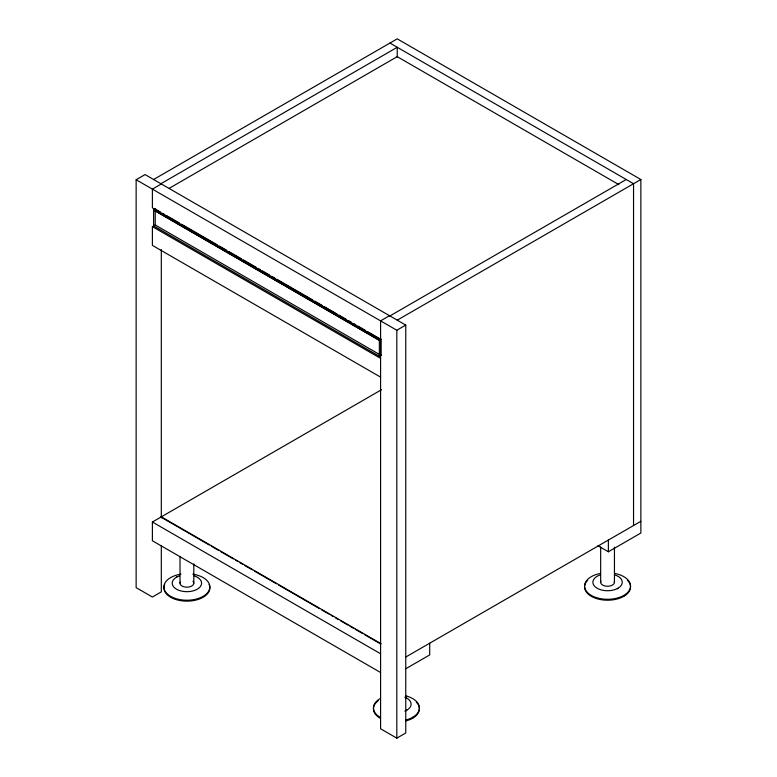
<?xml version="1.0" encoding="UTF-8"?>
<svg xmlns="http://www.w3.org/2000/svg" width="777" height="777" viewBox="0 0 777 777"><rect width="100%" height="100%" fill="white"/><g stroke="black" fill="none" stroke-linecap="round" stroke-linejoin="round"><path stroke-width="1.17" d="M176.505 577.194L177.166 576.699M406.157 710.654L406.808 710.159M617.297 588.752L617.948 588.257M161.315 545.736L161.315 591.87L152.389 597.027L136.14 587.645L136.14 179.74L145.076 174.582L405.759 325.087L405.759 732.993L396.824 738.15L380.584 728.777L380.584 320.862L389.52 315.705M153.603 179.506L397.232 38.85L640.86 179.506L640.86 533.022L608.372 551.777L597.96 545.765M160.917 183.722L397.232 47.29L397.232 56.983M161.315 183.964L152.389 189.122L152.389 207.867L380.584 339.617M169.318 188.248L397.232 56.663L618.88 184.635M381.352 355.089L379.331 356.245L153.603 225.893L153.603 209.984L155.614 208.848L153.603 209.945L379.361 340.287L381.352 339.141M380.584 377.127L152.389 245.377L152.389 226.622L155.614 224.796M389.918 315.938L626.243 179.506M397.232 320.163L640.86 179.506M136.14 179.74L396.824 330.244L405.759 325.087M380.584 672.513L152.389 540.763L152.389 522.008L381.478 389.743M405.613 657.119L640.86 521.309M405.613 668.842L429.71 654.924L429.71 643.21M389.918 43.065L633.546 183.722L633.546 525.524M155.225 209.042L160.48 212.072M162.578 213.286L164.675 214.501M166.783 215.715L179.38 222.989M181.478 224.203L217.181 244.813M219.279 246.027L226.631 250.272M228.729 251.476L241.336 258.751M243.434 259.965L256.031 267.239M258.129 268.453L260.237 269.668M262.335 270.882L269.687 275.126M271.785 276.34L274.932 278.156M277.03 279.37L312.733 299.98M314.831 301.194L322.183 305.439M324.281 306.653L336.888 313.927M338.986 315.132L346.338 319.376M348.436 320.59L351.583 322.406M353.69 323.62L355.788 324.835M357.886 326.049L365.239 330.293M367.336 331.507L379.934 338.782M153.603 209.984L379.361 340.326L379.361 356.264M379.934 354.72L155.225 224.98L155.225 210.178M152.389 226.622L380.584 358.372M161.315 516.851L381.138 643.764M160.917 517.084L209.236 544.988M211.334 546.192L218.687 550.446M220.794 551.651L233.401 558.935M235.499 560.149L237.597 561.363M239.704 562.567L242.851 564.393M244.949 565.607L252.302 569.852M254.409 571.066L276.466 583.799M278.564 585.013L319.541 608.663M321.639 609.877L328.992 614.121M331.089 615.335L333.197 616.549M335.295 617.764L338.451 619.58M340.549 620.794L347.902 625.038M350 626.252L353.156 628.078M355.254 629.283L362.606 633.537M364.714 634.741L380.468 643.842M152.389 522.008L380.584 653.758M623.805 595.415L623.805 596.318M614.452 547.202L614.452 582.352M608.372 540.054L608.372 551.777M600.67 547.008L600.67 582.158M412.655 717.317L412.655 718.22M396.824 330.244L396.824 738.15M380.992 339.384L380.992 355.322M193.794 563.898L193.794 583.294M180.011 556.429L180.011 583.1M161.315 249.514L161.315 517.812M405.759 695.823A22.97 13.258 0 0 1 419.386 707.944A22.97 13.258 0 0 1 405.759 720.056M380.176 717.317A22.97 13.258 0 0 1 380.176 698.562M418.609 705.419A22.97 13.258 0 0 1 405.759 720.959M380.176 718.22A22.97 13.258 0 0 1 378.195 700.776M416.307 702.214A22.97 13.258 0 0 1 418.172 704.584M404.846 697.202A14.695 8.489 0 0 1 404.846 711.11M192.949 581.283A6.886 3.982 0 0 1 191.657 586.072A6.886 3.982 0 0 1 183.314 586.586L181.915 585.936A6.886 3.982 0 0 1 180.293 582.07M192.842 574.164A22.97 13.258 0 0 1 205.711 594.58A22.97 13.258 0 0 1 168.085 594.58A22.97 13.258 0 0 1 180.954 574.164M194.25 575.844A14.695 8.489 0 0 1 198.154 588.645A14.695 8.489 0 0 1 175.641 588.645A14.695 8.489 0 0 1 179.555 575.844M209.091 584.45A22.97 13.258 0 0 1 186.898 601.145A22.97 13.258 0 0 1 164.714 584.45M614.257 581.322A6.886 3.982 0 0 1 611.625 585.469A6.886 3.982 0 0 1 603.972 585.654L602.573 585.003A6.886 3.982 0 0 1 600.951 581.138M614.656 573.426A22.97 13.258 0 0 1 626.145 593.832A22.97 13.258 0 0 1 588.976 593.832A22.97 13.258 0 0 1 600.466 573.426M627.457 580.312A22.97 13.258 0 0 1 613.509 599.757A22.97 13.258 0 0 1 584.595 586.946M584.673 585.79A22.97 13.258 0 0 1 587.665 580.312M614.908 574.912A14.695 8.489 0 0 1 618.822 587.713A14.695 8.489 0 0 1 596.299 587.713A14.695 8.489 0 0 1 600.213 574.912"/></g></svg>
